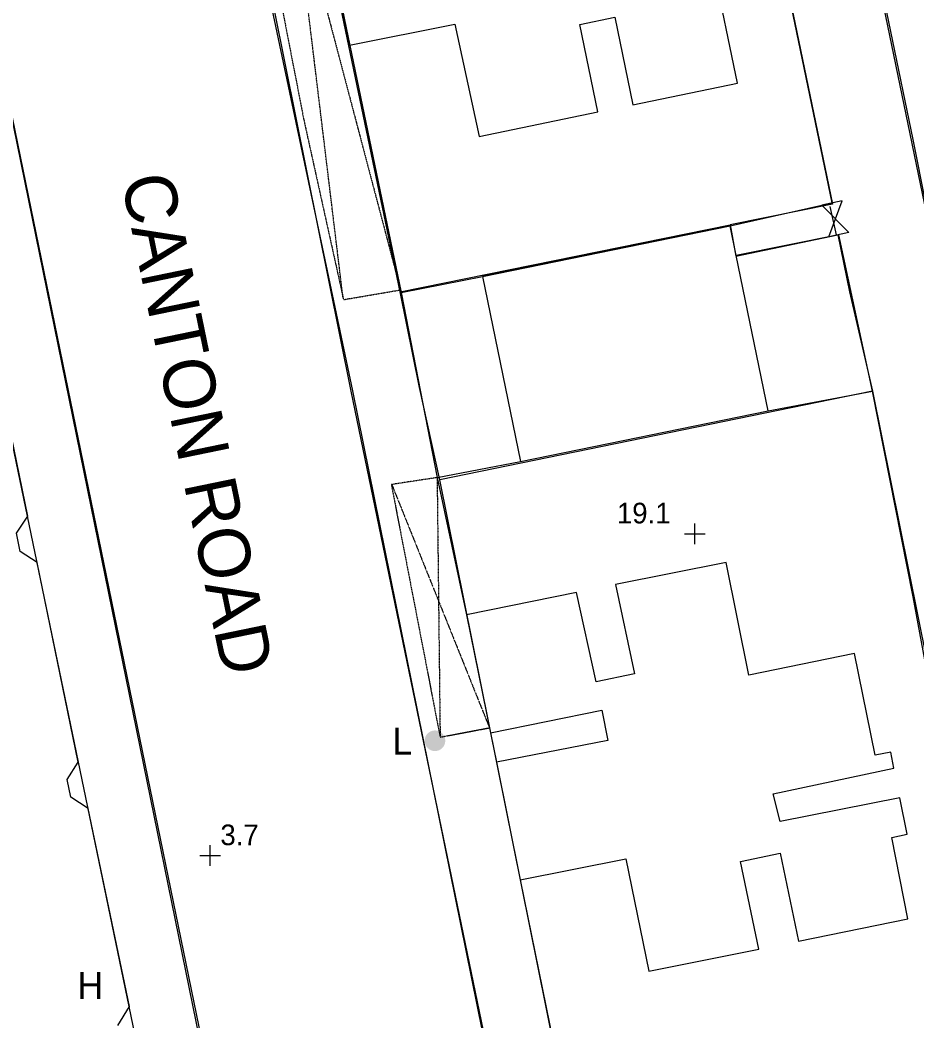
# Model space of a CAD drawing. Header units: millimetres. Extents: x 833924389 to 835767163, y 817400000 to 818811854.
# Drawn here: x 835414631 to 835458085, y 817720892 to 817769376 of the extents above; entities that cross this region are included whole.
import ezdxf
from ezdxf.enums import TextEntityAlignment as Align

# ---------------------------------------------------------------- set-up
doc = ezdxf.new("R2010")
doc.units = ezdxf.units.MM
doc.header["$LTSCALE"] = 10
doc.header["$MEASUREMENT"] = 0
doc.linetypes.add('11SW4B$1$DGN Style 5', pattern=[1.174922, 0.503538, -0.671384])
doc.layers.add('01_Base_Plan', color=5, linetype='Continuous', lineweight=5)
doc.styles.add('11SW4B$0$Style-ENGINEERING', font='ENGINEERING.shx')
doc.styles.add('11SW4B$0$Style-WORKING', font='WORKING.shx')

# ---------------------------------------------------------------- blocks, each defined once
blk = doc.blocks.new('11SW4B$0$SPOTHT')
at = {"layer": '01_Base_Plan', "linetype": 'Continuous', "lineweight": 13}
for p, q in [((0, -0.5), (0, 0.5)), ((-0.5, 0), (0.5, 0))]:
    blk.add_line(p, q, dxfattribs=at)
blk = doc.blocks.new('11SW4B$0$UTILP')
at = {"layer": '01_Base_Plan', "linetype": 'Continuous', "lineweight": 13}
h = blk.add_hatch(color=256, dxfattribs=at)
edge = h.paths.add_edge_path()
edge.add_arc((0, 0), 0.5, 0, 360)

msp = doc.modelspace()

# ---------------------------------------------------------------- linework, layer by layer
at = {"layer": '01_Base_Plan', "linetype": '11SW4B$1$DGN Style 5'}
for p, q in [((835428377, 817764553), (835428381, 817764536)), ((835428381, 817764536), (835430275, 817755960)), ((835434837, 817747214), (835432861, 817746913)), ((835432861, 817746913), (835432639, 817746879)), ((835434983, 817734640), (835437373, 817735093)), ((835435359, 817734711), (835437373, 817735093)), ((835434983, 817734640), (835435359, 817734711))]:
    msp.add_line(p, q, dxfattribs=at)
at = {"layer": '01_Base_Plan', "linetype": 'Continuous'}
for p, q in [((835449329, 817757962), (835449032, 817759411)), ((835433090, 817756173), (835434837, 817747214))]:
    msp.add_line(p, q, dxfattribs=at)
at = {"layer": '01_Base_Plan', "linetype": 'Continuous', "flags": 128}
for points in [[(835415214, 817827232), (835422109, 817793981), (835419810, 817790642), (835420725, 817786973), (835423722, 817785048), (835424809, 817779607), (835426834, 817769916), (835430742, 817751407), (835437022, 817720400)], [(835437809, 817649049), (835437807, 817649058), (835428784, 817693072), (835425377, 817710017), (835417738, 817747471), (835410000, 817785390), (835404439, 817812433)], [(835407802, 817795995), (835416814, 817752144)], [(835451467, 817794863), (835454637, 817779303), (835457877, 817763589), (835460289, 817751495)], [(835447487, 817791824), (835447530, 817791615), (835453986, 817760456), (835449034, 817759451)], [(835449032, 817759411), (835453969, 817760514), (835447487, 817791824)], [(835433040, 817756207), (835426519, 817787481)], [(835426519, 817787481), (835427976, 817780983), (835429141, 817775277), (835429436, 817773842), (835430602, 817768144), (835433090, 817756173)], [(835463030, 817677950), (835459910, 817677730), (835450882, 817677703), (835449917, 817677779), (835448580, 817678050), (835446567, 817678706), (835445413, 817679217), (835444751, 817679633), (835444259, 817679993), (835443785, 817680333), (835443199, 817680844), (835442782, 817681318), (835442442, 817681885), (835442272, 817682339), (835442196, 817682718), (835442063, 817683494), (835438898, 817698230), (835439359, 817708539), (835437078, 817720410), (835430680, 817751391), (835426941, 817769939), (835425005, 817779646)], [(835454484, 817779646), (835458939, 817758078), (835462296, 817741707)], [(835429436, 817773842), (835430595, 817768159)], [(835430595, 817768159), (835435696, 817769178), (835436868, 817763741), (835442626, 817764924), (835441755, 817769165), (835443452, 817769514), (835444323, 817765273), (835449397, 817766315), (835448213, 817772023)], [(835407699, 817766750), (835409354, 817767080), (835409991, 817766471), (835410678, 817765989), (835411034, 817764264), (835424382, 817700017)], [(835453869, 817760348), (835454168, 817758969)], [(835433040, 817756207), (835449034, 817759451)], [(835433090, 817756173), (835437028, 817756960), (835449032, 817759411)], [(835449032, 817759411), (835437028, 817756960), (835438880, 817747992), (835450869, 817750446), (835449329, 817757962)], [(835455930, 817751395), (835454295, 817758979), (835449329, 817757962), (835449032, 817759411)], [(835449034, 817759451), (835449306, 817757942), (835454254, 817758964), (835454814, 817756207), (835455930, 817751395)], [(835434977, 817747110), (835433980, 817751571), (835433040, 817756207)], [(835419369, 817720674), (835419927, 817721587), (835417934, 817731178), (835417095, 817731732), (835416922, 817732589), (835417454, 817733421), (835415456, 817743104), (835414641, 817743633), (835414457, 817744518), (835415002, 817745337), (835412993, 817755113)], [(835416814, 817752144), (835427531, 817700000)], [(835434837, 817747214), (835438880, 817747992), (835450869, 817750446), (835455930, 817751395)], [(835434837, 817747214), (835436260, 817740571), (835437421, 817734856), (835437713, 817733428), (835438859, 817727723), (835438865, 817727724), (835441341, 817715526), (835454101, 817718221), (835460985, 817719674), (835460356, 817728183), (835457892, 817741429), (835455930, 817751395)], [(835455930, 817751395), (835434977, 817747110)], [(835455930, 817751395), (835460305, 817729683), (835459153, 817729430), (835460977, 817719629), (835454399, 817718297)], [(835441316, 817715638), (835434977, 817747110)], [(835437421, 817734856), (835442818, 817735950), (835443114, 817734479), (835437713, 817733428), (835438865, 817727724), (835443981, 817728750), (835445086, 817723309), (835450428, 817724372), (835449537, 817728612), (835451454, 817729022), (835452343, 817724765), (835457646, 817725845), (835456862, 817729787), (835457615, 817729937), (835457252, 817731709), (835451449, 817730549), (835451113, 817731894), (835456961, 817733132), (835456820, 817733909), (835456052, 817733770), (835455052, 817738689), (835449939, 817737648), (835448835, 817743106), (835443484, 817742028), (835444403, 817737703), (835442542, 817737322), (835441594, 817741653), (835436260, 817740571), (835437421, 817734856)]]:
    msp.add_lwpolyline(points, dxfattribs=at)
at = {"layer": '01_Base_Plan', "linetype": '11SW4B$1$DGN Style 5', "flags": 128}
for points in [[(835424100, 817786889), (835425319, 817780268), (835428377, 817764553)], [(835424100, 817786889), (835427832, 817776131), (835433063, 817756304)], [(835430275, 817755960), (835427832, 817776131), (835426540, 817787338)], [(835430275, 817755960), (835430303, 817755833), (835433063, 817756304)], [(835434837, 817747214), (835434907, 817741233), (835434983, 817734640)], [(835432639, 817746879), (835432619, 817746876), (835434983, 817734640)], [(835432639, 817746879), (835434907, 817741233), (835437373, 817735093)]]:
    msp.add_lwpolyline(points, dxfattribs=at)
at = {"layer": '01_Base_Plan', "linetype": 'Continuous'}
msp.add_3dface([(835453480, 817760410), (835454784, 817759083), (835453806, 817758875), (835454458, 817760618)], dxfattribs=at)

# ---------------------------------------------------------------- block references
at = {"layer": '01_Base_Plan', "linetype": 'Continuous', "xscale": 1000, "yscale": 1000, "zscale": 1000}
for name, p in [('11SW4B$0$SPOTHT', (835447315, 817744493, 19100)), ('11SW4B$0$UTILP', (835434734, 817734466)), ('11SW4B$0$SPOTHT', (835423838, 817728908, 3700))]:
    msp.add_blockref(name, p, dxfattribs=at)

# ---------------------------------------------------------------- texts
at = {"layer": '01_Base_Plan', "linetype": 'Continuous', "style": '11SW4B$0$Style-WORKING'}
msp.add_text('CANTON ROAD', height=2500, rotation=281.6336, dxfattribs=at).set_placement((835419523, 817761677))
at = {"layer": '01_Base_Plan', "linetype": 'Continuous', "style": '11SW4B$0$Style-ENGINEERING'}
msp.add_text('19.1', height=1000, dxfattribs=at).set_placement((835446148, 817744993, 19100), align=Align.RIGHT)
at = {"layer": '01_Base_Plan', "linetype": 'Continuous'}
for s, height, style, p in [('L', 1300, '11SW4B$0$Style-WORKING', (835432666, 817733795)), ('3.7', 1000, '11SW4B$0$Style-ENGINEERING', (835424338, 817729408, 3700)), ('H', 1300, '11SW4B$0$Style-WORKING', (835417409, 817721961))]:
    msp.add_text(s, height=height, dxfattribs=dict(at, style=style)).set_placement(p)

doc.saveas('drawing.dxf')
